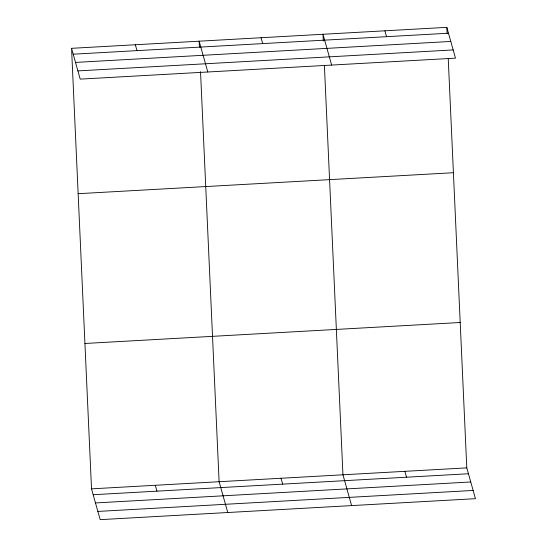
<?xml version="1.0" encoding="UTF-8"?>
<svg xmlns="http://www.w3.org/2000/svg" width="547" height="547" viewBox="0 0 547 547"><rect width="100%" height="100%" fill="white"/><g stroke="black" fill="none" stroke-linecap="round" stroke-linejoin="round"><path stroke-width="0.82" d="M71.554 48.321L446.824 27.35L455.48 58.153L80.211 79.124L71.554 48.321L91.52 488.847L100.176 519.65L475.446 498.679L466.789 467.876L448.239 58.625M73.202 54.194L448.472 33.223M75.52 62.42L450.783 41.449M77.9 70.898L453.169 49.927M78.146 193.693L453.408 172.722M84.929 343.475L460.198 322.504M91.52 488.847L466.789 467.876M93.168 494.72L468.437 473.75M95.486 502.946L470.748 481.975M97.865 511.424L473.134 490.454M384.903 30.81L386.551 36.683M331.639 65.072L322.983 34.27L323.291 41.032M404.869 471.336L406.517 477.21M261.063 37.729L262.717 43.603M351.605 505.599L342.948 474.796L324.398 65.544M207.805 71.992L199.149 41.189L199.416 47.104M281.028 478.256L282.683 484.129M135.348 44.758L137.003 50.625M227.771 512.518L219.108 481.716L200.523 71.616M155.314 485.285L156.968 491.151M446.824 27.35L447.09 33.264"/></g></svg>
